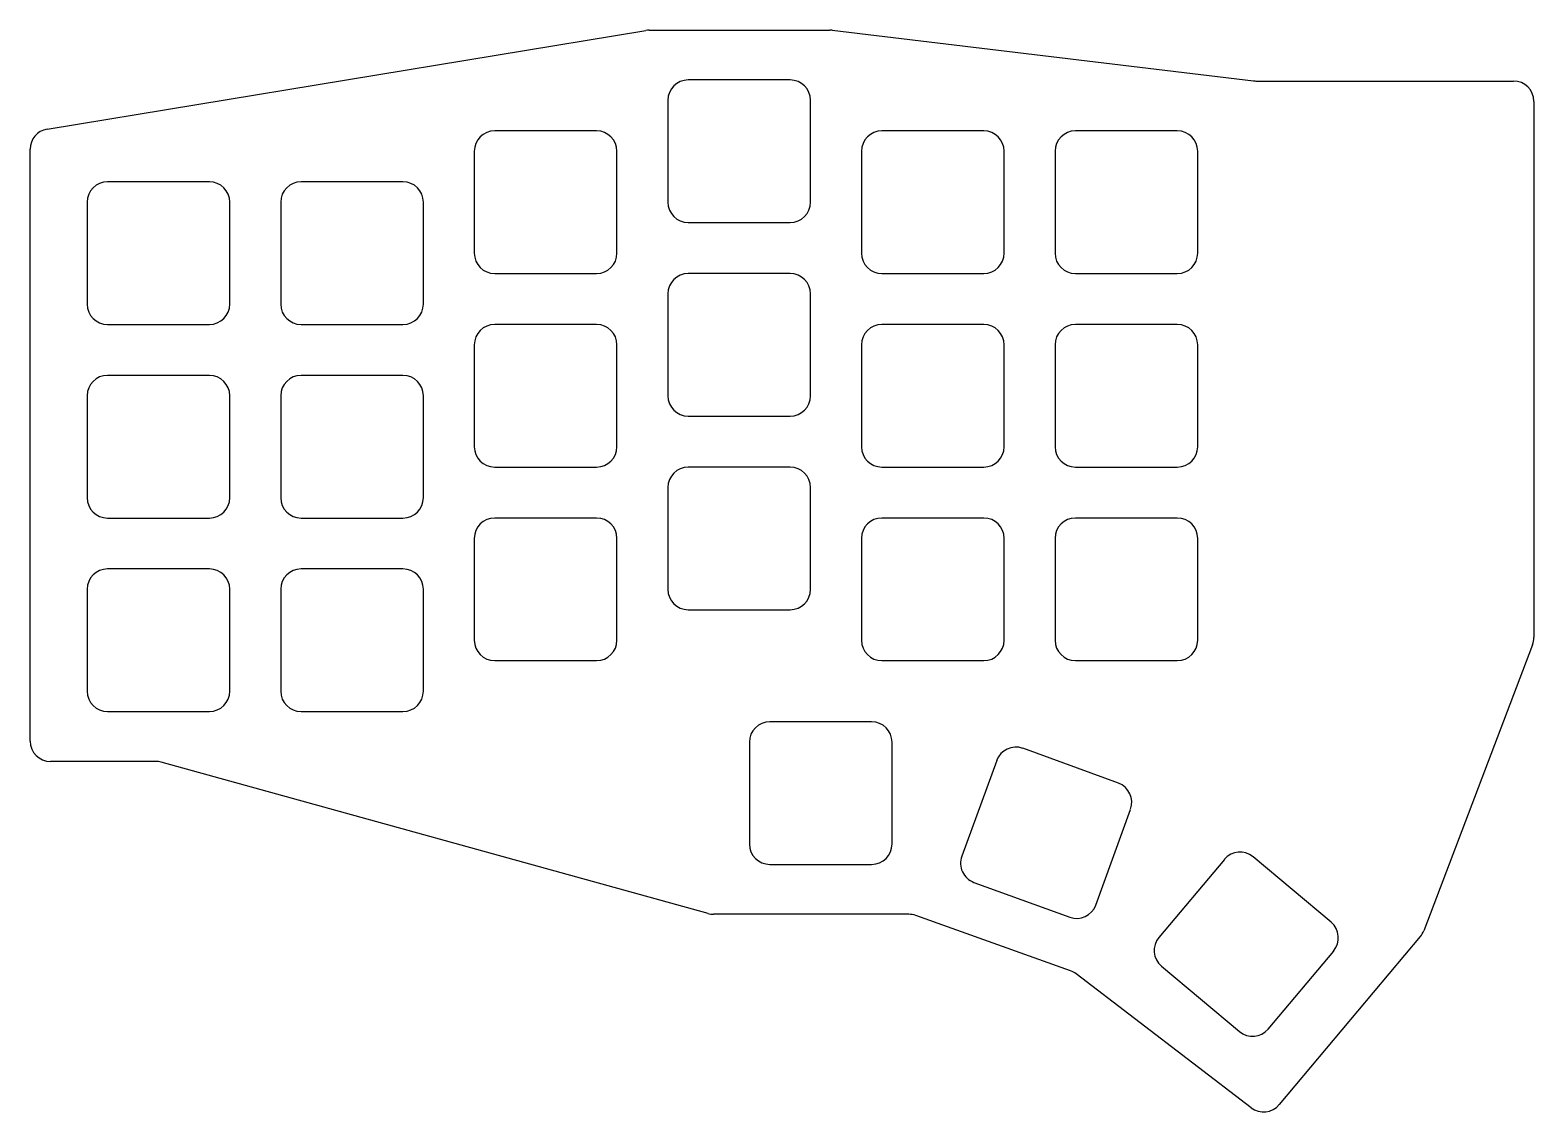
# Model space of a CAD drawing. Header units: millimetres. Extents: x 87 to 235, y -146 to -40.
import ezdxf

# ---------------------------------------------------------------- set-up
doc = ezdxf.new("R2010")
doc.units = ezdxf.units.MM

msp = doc.modelspace()

# ---------------------------------------------------------------- linework, layer by layer
for p, q in [((89.07, -49.82), (147.84, -40.13)), ((148.16, -40.1), (165.88, -40.1)), ((166.12, -40.11), (207.48, -45.09)), ((162, -45), (152, -45)), ((207.72, -45.1), (233, -45.1)), ((150, -47), (150, -57)), ((164, -57), (164, -47)), ((235, -47.1), (235, -99.73)), ((143, -50), (133, -50)), ((181, -50), (171, -50)), ((200, -50), (190, -50)), ((87.4, -109.9), (87.4, -51.8)), ((131, -52), (131, -62)), ((145, -62), (145, -52)), ((169, -52), (169, -62)), ((183, -62), (183, -52)), ((188, -52), (188, -62)), ((202, -62), (202, -52)), ((105, -55), (95, -55)), ((124, -55), (114, -55)), ((93, -57), (93, -67)), ((107, -67), (107, -57)), ((112, -57), (112, -67)), ((126, -67), (126, -57)), ((152, -59), (162, -59)), ((133, -64), (143, -64)), ((162, -64), (152, -64)), ((171, -64), (181, -64)), ((190, -64), (200, -64)), ((150, -66), (150, -76)), ((164, -76), (164, -66)), ((95, -69), (105, -69)), ((114, -69), (124, -69)), ((143, -69), (133, -69)), ((181, -69), (171, -69)), ((200, -69), (190, -69)), ((131, -71), (131, -81)), ((145, -81), (145, -71)), ((169, -71), (169, -81)), ((183, -81), (183, -71)), ((188, -71), (188, -81)), ((202, -81), (202, -71)), ((105, -74), (95, -74)), ((124, -74), (114, -74)), ((93, -76), (93, -86)), ((107, -86), (107, -76)), ((112, -76), (112, -86)), ((126, -86), (126, -76)), ((152, -78), (162, -78)), ((133, -83), (143, -83)), ((162, -83), (152, -83)), ((171, -83), (181, -83)), ((190, -83), (200, -83)), ((150, -85), (150, -95)), ((164, -95), (164, -85)), ((95, -88), (105, -88)), ((114, -88), (124, -88)), ((143, -88), (133, -88)), ((181, -88), (171, -88)), ((200, -88), (190, -88)), ((131, -90), (131, -100)), ((145, -100), (145, -90)), ((169, -90), (169, -100)), ((183, -100), (183, -90)), ((188, -90), (188, -100)), ((202, -100), (202, -90)), ((105, -93), (95, -93)), ((124, -93), (114, -93)), ((93, -95), (93, -105)), ((107, -105), (107, -95)), ((112, -95), (112, -105)), ((126, -105), (126, -95)), ((152, -97), (162, -97)), ((234.87, -100.44), (224.19, -128.51)), ((133, -102), (143, -102)), ((171, -102), (181, -102)), ((190, -102), (200, -102)), ((95, -107), (105, -107)), ((114, -107), (124, -107)), ((170, -108), (160, -108)), ((158, -110), (158, -120)), ((172, -120), (172, -110)), ((194.23, -114.03), (184.83, -110.61)), ((99.73, -111.9), (89.4, -111.9)), ((153.94, -126.83), (100.26, -111.97)), ((182.27, -111.81), (178.85, -121.21)), ((192, -126), (195.42, -116.6)), ((160, -122), (170, -122)), ((204.62, -121.51), (198.19, -129.17)), ((215.1, -127.69), (207.44, -121.26)), ((180.04, -123.77), (189.44, -127.19)), ((173.65, -126.9), (154.47, -126.9)), ((189.53, -132.44), (174.33, -127.02)), ((223.85, -129.08), (210, -145.59)), ((208.92, -138.17), (215.35, -130.51)), ((207.25, -145.89), (190.08, -132.74)), ((198.44, -131.99), (206.1, -138.42))]:
    msp.add_line(p, q)
for centre, start, end in [((148.16, -42.1), 90, 99.3703), ((165.88, -42.1), 83.1464, 90), ((152, -47), 90, 180), ((162, -47), 0, 90), ((207.72, -43.1), 263.1464, 270), ((233, -47.1), 0, 90), ((89.4, -51.8), 99.3703, 180), ((133, -52), 90, 180), ((143, -52), 0, 90), ((171, -52), 90, 180), ((181, -52), 0, 90), ((190, -52), 90, 180), ((200, -52), 0, 90), ((95, -57), 90, 180), ((105, -57), 0, 90), ((114, -57), 90, 180), ((124, -57), 0, 90), ((152, -57), 180, 270), ((162, -57), 270, 0), ((133, -62), 180, 270), ((143, -62), 270, 0), ((171, -62), 180, 270), ((181, -62), 270, 0), ((190, -62), 180, 270), ((200, -62), 270, 0), ((152, -66), 90, 180), ((162, -66), 0, 90), ((95, -67), 180, 270), ((105, -67), 270, 0), ((114, -67), 180, 270), ((124, -67), 270, 0), ((133, -71), 90, 180), ((143, -71), 0, 90), ((171, -71), 90, 180), ((181, -71), 0, 90), ((190, -71), 90, 180), ((200, -71), 0, 90), ((95, -76), 90, 180), ((105, -76), 0, 90), ((114, -76), 90, 180), ((124, -76), 0, 90), ((152, -76), 180, 270), ((162, -76), 270, 0), ((133, -81), 180, 270), ((143, -81), 270, 0), ((171, -81), 180, 270), ((181, -81), 270, 0), ((190, -81), 180, 270), ((200, -81), 270, 0), ((152, -85), 90, 180), ((162, -85), 0, 90), ((95, -86), 180, 270), ((105, -86), 270, 0), ((114, -86), 180, 270), ((124, -86), 270, 0), ((133, -90), 90, 180), ((143, -90), 0, 90), ((171, -90), 90, 180), ((181, -90), 0, 90), ((190, -90), 90, 180), ((200, -90), 0, 90), ((95, -95), 90, 180), ((105, -95), 0, 90), ((114, -95), 90, 180), ((124, -95), 0, 90), ((152, -95), 180, 270), ((162, -95), 270, 0), ((133, -100), 180, 270), ((143, -100), 270, 0), ((171, -100), 180, 270), ((181, -100), 270, 0), ((190, -100), 180, 270), ((200, -100), 270, 0), ((233, -99.73), 339.1689, 0), ((95, -105), 180, 270), ((105, -105), 270, 0), ((114, -105), 180, 270), ((124, -105), 270, 0), ((160, -110), 90, 180), ((170, -110), 0, 90), ((89.4, -109.9), 180, 270), ((184.14, -112.49), 70, 160), ((99.73, -113.9), 74.5304, 90), ((193.54, -115.91), 340, 70), ((160, -120), 180, 270), ((170, -120), 270, 0), ((206.15, -122.79), 50, 140), ((180.72, -121.89), 160, 250), ((154.47, -124.9), 254.5304, 270), ((173.65, -128.9), 70.3642, 90), ((190.12, -125.31), 250, 340), ((213.81, -129.22), 320, 50), ((199.73, -130.46), 140, 230), ((222.32, -127.8), 320, 339.1689), ((188.86, -134.33), 52.5569, 70.3642), ((207.39, -136.88), 230, 320), ((208.47, -144.3), 232.5569, 320)]:
    msp.add_arc(centre, 2, start, end)

doc.saveas('drawing.dxf')
